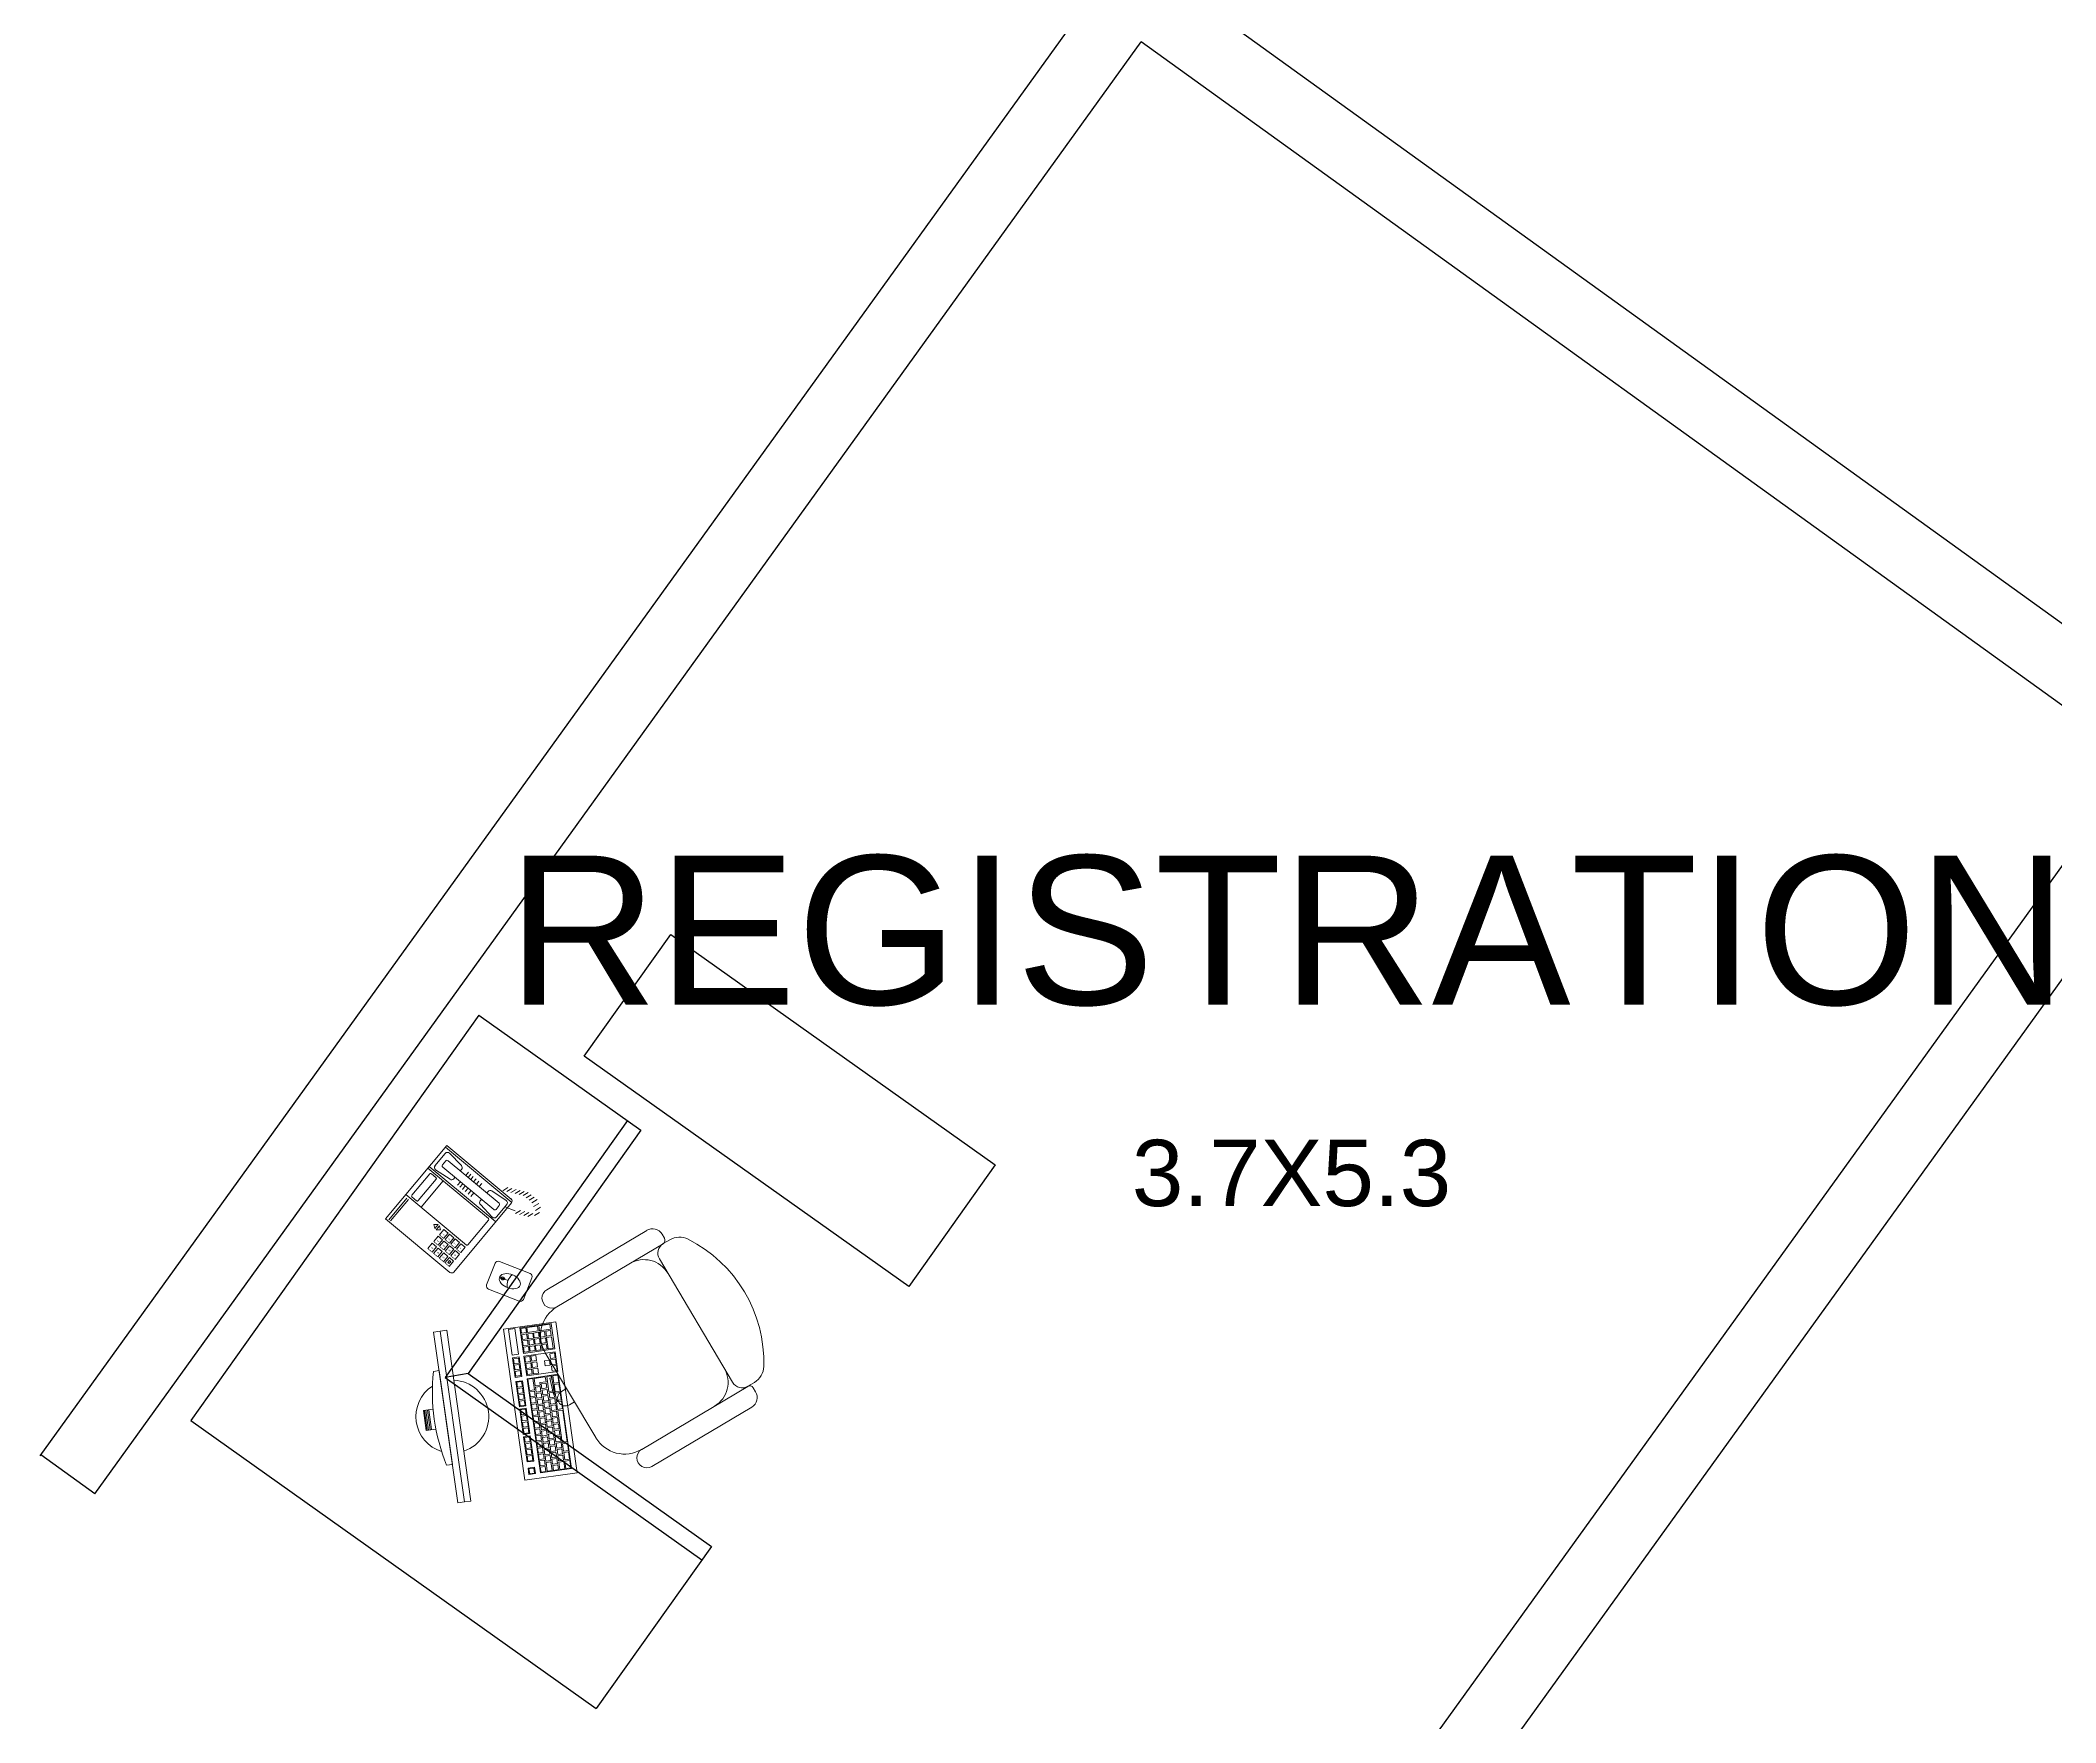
# Model space of a CAD drawing. Header units: metres. Extents: x 141303 to 146299, y 125960 to 127091.
# Drawn here: x 146006.58 to 146012.66, y 126170.98 to 126176.05 of the extents above; entities that cross this region are included whole.
import ezdxf

# ---------------------------------------------------------------- set-up
doc = ezdxf.new("R2010")
doc.units = ezdxf.units.M
doc.header["$MEASUREMENT"] = 0
for name, color, linetype, lineweight in [('C07_MOB-C.EXT Y FARMACIA$0$007_ADMISIÓN_HOSPITALARIA$0$SANCTORUM_ADMISION HOSPITALARIA_V5$0$007_ADMISIÓN_HOSPITALARIA$0$02.-PLANTA BAJA GENERAL$0$MOB', 7, 'Continuous', 0), ('LETTERING', 50, 'Continuous', 30), ('NVMI_WALL', 7, 'Continuous', 30)]:
    doc.layers.add(name, color=color, linetype=linetype, lineweight=lineweight)
doc.layers.add('FURNITURE', color=6, linetype='Continuous')
doc.layers.get('0').off()
doc.styles.add('C07_MOB-C.EXT Y FARMACIA$0$007_ADMISIÓN_HOSPITALARIA$0$SANCTORUM_ADMISION HOSPITALARIA_V5$0$007_ADMISIÓN_HOSPITALARIA$0$02.-PLANTA BAJA GENERAL$0$LEROY', font='LEROY.SHX', dxfattribs={"width": 1.25, "height": 1})
doc.styles.get("Standard").update_dxf_attribs({"font": 'arial.ttf'})

# ---------------------------------------------------------------- blocks, each defined once
blk = doc.blocks.new('C02_MOB-EQUIP GINE-PEDIATRÍA$0$SILLA ADM')
at = {"lineweight": 0}
for p, q in [((20.5249, 67.9453, -0.0001), (20.2046, 68.0873, -0.0001)), ((20.5202, 67.8817, -0.0001), (20.1803, 68.0324, -0.0001)), ((20.047, 67.981, -0.0001), (19.9263, 67.7086, -0.0001)), ((20.521, 67.8814, -0.0001), (20.5418, 67.8722, -0.0001)), ((20.5364, 67.888, -0.0001), (20.5421, 67.9009, -0.0001)), ((20.3013, 67.4687, -0.0001), (20.4766, 67.8643, -0.0001)), ((19.9534, 67.5204, -0.0001), (20.2737, 67.3785, -0.0001)), ((19.9777, 67.5753, -0.0001), (20.3177, 67.4246, -0.0001)), ((20.3239, 67.4085, -0.0001), (20.3182, 67.3956, -0.0001)), ((20.3184, 67.4243, -0.0001), (20.3392, 67.4151, -0.0001))]:
    blk.add_line(p, q, dxfattribs=at)
at = {"lineweight": 0, "ltscale": 15}
for p, q in [((19.9992, 67.9254, -0.0001), (19.9479, 67.8682, -0.0001)), ((19.9925, 67.9255, -0.0001), (19.9591, 67.8883, -0.0001)), ((19.9591, 67.8883, -0.0001), (19.9629, 67.8849, -0.0001)), ((19.9925, 67.9255, -0.0001), (19.9963, 67.9221, -0.0001)), ((20.0158, 67.9105, -0.0001), (19.9992, 67.9254, -0.0001)), ((19.9479, 67.8682, -0.0001), (19.9511, 67.8657, -0.0001)), ((19.9771, 67.8233, -0.0001), (19.9607, 67.8306, -0.0001)), ((19.9962, 67.8663, -0.0001), (19.9798, 67.8735, -0.0001))]:
    blk.add_line(p, q, dxfattribs=at)
at = {"lineweight": 0}
for centre, radius, start, end in [((20.1925, 68.0598, -0.0001), 0.03, 66.09692, 246.09692), ((20.1394, 67.9401, -0.0001), 0.101, 66.09692, 156.09692), ((20.5113, 67.9145, -0.0001), 0.0337, 336.09692, 66.09692), ((20.38, 67.8525, -0.0001), 0.0835, 336.09692, 66.09692), ((20.5074, 67.8506, -0.0001), 0.0337, 66.09692, 156.09692), ((20.5252, 67.8929, -0.0001), 0.0122, 246.09692, 336.09692), ((20.1641, 67.7661, -0.0001), 0.4159, 303.60768, 8.58616), ((20.5185, 67.8196, -0.0001), 0.0575, 8.58616, 66.09692), ((20.0186, 67.6676, -0.0001), 0.101, 156.09692, 246.09692), ((19.9656, 67.5479, -0.0001), 0.03, 66.09692, 246.09692), ((20.2451, 67.5481, -0.0001), 0.0835, 246.09692, 336.09692), ((20.3321, 67.4551, -0.0001), 0.0337, 156.09692, 246.09692), ((20.2874, 67.4093, -0.0001), 0.0337, 246.09692, 336.09692), ((20.3127, 67.4135, -0.0001), 0.0122, 336.09692, 66.09692), ((20.3625, 67.4676, -0.0001), 0.0575, 246.09692, 303.60768)]:
    blk.add_arc(centre, radius, start, end, dxfattribs=at)
at = {"lineweight": 0, "ltscale": 15}
blk.add_arc((19.9703, 67.8521, -0.0001), 0.0235, 66.06967, 246.06967, dxfattribs=at)
blk = doc.blocks.new('C02_MOB-EQUIP GINE-PEDIATRÍA$0$DESK 1.50 X 1.50')
for points in [[(252.4956, -575.3548), (253.9956, -575.3548)], [(252.4956, -575.3548), (252.4956, -575.9548)], [(253.9956, -575.3548), (253.9956, -576.8548)], [(252.4956, -575.9048), (253.4456, -575.9048)], [(253.3956, -575.9548), (253.4456, -575.9048)], [(253.4456, -575.9048), (253.4456, -576.8548)], [(252.4956, -575.9548), (253.3956, -575.9548)], [(253.3956, -575.9548), (253.3956, -576.8548)], [(253.3956, -576.8548), (253.9956, -576.8548)]]:
    blk.add_lwpolyline(points)
blk = doc.blocks.new('C07_MOB-C.EXT Y FARMACIA$0$007_ADMISIÓN_HOSPITALARIA$0$SANCTORUM_ADMISION HOSPITALARIA_V5$0$007_ADMISIÓN_HOSPITALARIA$0$02.-PLANTA BAJA GENERAL$0$tel-ip-flat-10')
at = {"layer": 'C07_MOB-C.EXT Y FARMACIA$0$007_ADMISIÓN_HOSPITALARIA$0$SANCTORUM_ADMISION HOSPITALARIA_V5$0$007_ADMISIÓN_HOSPITALARIA$0$02.-PLANTA BAJA GENERAL$0$MOB'}
h = blk.add_hatch(dxfattribs=at)
h.set_pattern_fill('ACET-2D-ANSI31', color=256, scale=0.017696, angle=221.12086, style=0)
h.set_pattern_definition([(176.1209, (5.901504, -4.01507), (-0.00380107, -0.05605687), [])])
h.paths.add_polyline_path([(0.0428, -0.1461), (0.0419, -0.1332), (0.0302, -0.1434)])
h.paths.add_polyline_path([(0.0255, -0.1263), (0.0382, -0.129), (0.0265, -0.1392)])
at = {"lineweight": 0, "ltscale": 2}
for p, q in [((0.0601, 0.1378), (0.0692, 0.1533)), ((0.0624, 0.1581), (0.0715, 0.1736)), ((0.0633, 0.1255), (0.0724, 0.141)), ((0.0665, 0.1132), (0.0756, 0.1287)), ((0.0778, 0.1608), (0.0869, 0.1763)), ((0.0895, 0.156), (0.0986, 0.1715)), ((0.1013, 0.1511), (0.1104, 0.1666)), ((0.1088, 0.1426), (0.1179, 0.1581)), ((0.1162, 0.134), (0.1253, 0.1495)), ((0.1237, 0.1254), (0.1328, 0.1409)), ((0.1269, 0.1131), (0.136, 0.1286)), ((0.1022, 0.0892), (-0.1022, -0.0892)), ((0.0974, 0.0751), (0.0609, 0.0432)), ((0.0697, 0.1009), (0.0788, 0.1164)), ((0.0912, 0.0693), (0.0777, 0.1004)), ((0.1034, 0.0903), (0.2748, -0.106)), ((0.1099, 0.0736), (0.1396, 0.0308)), ((0.114, 0.0884), (0.2799, -0.1016)), ((0.1301, 0.1008), (0.1392, 0.1163)), ((0.1333, 0.0885), (0.1424, 0.104)), ((0.1365, 0.0762), (0.1456, 0.0917)), ((0.1397, 0.0639), (0.1488, 0.0794)), ((0.0516, 0.0193), (-0.0216, -0.0446)), ((0.0464, 0.0405), (0.2178, -0.1558)), ((0.0563, 0.019), (0.2127, -0.1602)), ((0.0991, -0.0045), (0.0608, 0.0307)), ((0.0832, 0.0353), (0.2148, -0.1154)), ((0.0951, 0.0524), (0.0837, 0.0424)), ((0.0951, 0.0524), (0.0837, 0.0424)), ((0.1022, 0.0519), (0.2338, -0.0988)), ((0.1382, 0.0197), (0.1338, 0.0158)), ((0.163, 0.0011), (0.1537, -0.007)), ((-0.0285, -0.0533), (-0.0442, -0.0671)), ((-0.0285, -0.0533), (-0.0174, -0.066)), ((-0.0219, -0.0493), (0.1346, -0.2285)), ((0.1148, -0.0008), (0.1103, -0.0047)), ((0.1347, -0.0236), (0.1246, -0.0324)), ((0.1418, -0.0318), (0.1317, -0.0405)), ((0.1494, -0.0405), (0.1393, -0.0493)), ((0.1565, -0.0486), (0.1464, -0.0574)), ((0.1631, -0.0562), (0.153, -0.065)), ((0.1701, -0.0071), (0.1608, -0.0152)), ((0.1777, -0.0158), (0.1684, -0.0239)), ((0.1848, -0.0239), (0.1755, -0.032)), ((0.1914, -0.0315), (0.1821, -0.0396)), ((0.1975, -0.0384), (0.1882, -0.0465)), ((0.2067, -0.0588), (0.2023, -0.0627)), ((0.2563, -0.0942), (0.218, -0.0589)), ((-0.103, -0.101), (0.0629, -0.291)), ((-0.0692, -0.0889), (-0.085, -0.1026)), ((-0.0709, -0.0974), (-0.0764, -0.1022)), ((-0.0764, -0.1022), (-0.0728, -0.1063)), ((-0.0581, -0.1015), (-0.0739, -0.1153)), ((-0.0728, -0.1063), (-0.0673, -0.1015)), ((-0.0673, -0.1015), (-0.0709, -0.0974)), ((-0.0545, -0.1057), (-0.0703, -0.1194)), ((-0.0692, -0.0889), (-0.0581, -0.1015)), ((-0.0484, -0.0707), (-0.0642, -0.0845)), ((-0.0435, -0.1183), (-0.0592, -0.1321)), ((-0.0545, -0.1057), (-0.0435, -0.1183)), ((-0.0373, -0.0834), (-0.0531, -0.0971)), ((-0.0337, -0.0875), (-0.0495, -0.1013)), ((-0.0484, -0.0707), (-0.0373, -0.0834)), ((-0.0227, -0.1002), (-0.0384, -0.1139)), ((-0.019, -0.1043), (-0.0348, -0.1181)), ((-0.0337, -0.0875), (-0.0227, -0.1002)), ((-0.0174, -0.066), (-0.0332, -0.0797)), ((-0.0138, -0.0701), (-0.0296, -0.0839)), ((-0.008, -0.117), (-0.0237, -0.1308)), ((-0.0044, -0.1211), (-0.0201, -0.1349)), ((-0.019, -0.1043), (-0.008, -0.117)), ((-0.0027, -0.0828), (-0.0185, -0.0965)), ((0.0009, -0.0869), (-0.0149, -0.1007)), ((-0.0138, -0.0701), (-0.0027, -0.0828)), ((-0.0044, -0.1211), (0.0067, -0.1338)), ((0.012, -0.0996), (-0.0038, -0.1134)), ((0.0156, -0.1037), (-0.0002, -0.1175)), ((0.0009, -0.0869), (0.012, -0.0996)), ((0.0266, -0.1164), (0.0109, -0.1302)), ((0.0156, -0.1037), (0.0266, -0.1164)), ((0.2799, -0.1016), (0.0629, -0.291)), ((0.1735, -0.1153), (0.0953, -0.1835)), ((0.1692, -0.0631), (0.1591, -0.0719)), ((0.1775, -0.0943), (0.2072, -0.137)), ((0.1833, -0.0793), (0.1788, -0.0832)), ((0.2561, -0.1067), (0.2196, -0.1386)), ((0.2333, -0.1059), (0.2219, -0.1159)), ((-0.0398, -0.1225), (-0.0556, -0.1363)), ((-0.0288, -0.1352), (-0.0446, -0.1489)), ((-0.0252, -0.1393), (-0.0409, -0.1531)), ((-0.0398, -0.1225), (-0.0288, -0.1352)), ((-0.0141, -0.152), (-0.0299, -0.1657)), ((-0.0252, -0.1393), (-0.0141, -0.152)), ((0.0067, -0.1338), (-0.0091, -0.1476)), ((0.0255, -0.1263), (0.0265, -0.1392)), ((0.0255, -0.1263), (0.0382, -0.129)), ((0.0382, -0.129), (0.0265, -0.1392)), ((0.0419, -0.1332), (0.0302, -0.1434)), ((0.0428, -0.1461), (0.0302, -0.1434)), ((0.0428, -0.1461), (0.0419, -0.1332)), ((0.179, -0.1361), (0.1154, -0.1916)), ((0.1954, -0.155), (0.1319, -0.2105)), ((0.1837, -0.1365), (0.1957, -0.1502)), ((0.1196, -0.2212), (0.056, -0.2767)), ((0.1234, -0.2256), (0.0598, -0.281)), ((0.1151, -0.1964), (0.1271, -0.2101))]:
    blk.add_line(p, q, dxfattribs=at)
at = {"lineweight": 0, "const_width": 0.00178}
for points in [[(-0.085, -0.1026), (-0.0739, -0.1153)], [(-0.0703, -0.1194), (-0.0592, -0.1321)], [(-0.0642, -0.0845), (-0.0531, -0.0971)], [(-0.0495, -0.1013), (-0.0384, -0.1139)], [(-0.0442, -0.0671), (-0.0332, -0.0797)], [(-0.0348, -0.1181), (-0.0237, -0.1308)], [(-0.0296, -0.0839), (-0.0185, -0.0965)], [(-0.0149, -0.1007), (-0.0038, -0.1134)], [(-0.0002, -0.1175), (0.0109, -0.1302)], [(-0.0556, -0.1363), (-0.0446, -0.1489)], [(-0.0409, -0.1531), (-0.0299, -0.1657)], [(-0.0201, -0.1349), (-0.0091, -0.1476)]]:
    blk.add_lwpolyline(points, dxfattribs=at)
at = {"lineweight": 0, "ltscale": 2}
for centre, radius, start, end in [((0.103, 0.0688), 0.00841, 34.82303, 131.12086), ((0.1077, 0.0828), 0.00841, 41.12086, 131.12086), ((0.0538, 0.0168), 0.00336, 41.12086, 131.12086), ((0.0664, 0.0369), 0.00841, 131.12086, 227.41869), ((0.087, 0.0386), 0.00504, 131.12086, 221.12086), ((0.087, 0.0386), 0.00504, 131.12086, 221.12086), ((0.0984, 0.0486), 0.00504, 41.12086, 131.12086), ((0.0984, 0.0486), 0.00504, 41.12086, 131.12086), ((0.1327, 0.026), 0.00841, 311.12086, 34.82303), ((-0.0193, -0.0471), 0.00336, 131.12086, 221.12086), ((0.1048, 0.0016), 0.00841, 227.41869, 311.12086), ((0.2123, -0.0651), 0.00841, 47.41869, 131.12086), ((-0.0966, -0.0955), 0.00841, 131.12086, 221.12086), ((0.1844, -0.0895), 0.00841, 131.12086, 214.82303), ((0.2186, -0.1121), 0.00504, 221.12086, 311.12086), ((0.23, -0.1021), 0.00504, 311.12086, 41.12086), ((0.2506, -0.1004), 0.00841, 311.12086, 47.41869), ((0.1812, -0.1387), 0.00336, 41.12086, 131.12086), ((0.1932, -0.1524), 0.00336, 311.12086, 41.12086), ((0.2141, -0.1322), 0.00841, 214.82303, 311.12086), ((0.1176, -0.1942), 0.00336, 131.12086, 221.12086), ((0.1296, -0.2079), 0.00336, 221.12086, 311.12086)]:
    blk.add_arc(centre, radius, start, end, dxfattribs=at)
at = {"lineweight": 0, "ltscale": 2, "style": 'C07_MOB-C.EXT Y FARMACIA$0$007_ADMISIÓN_HOSPITALARIA$0$SANCTORUM_ADMISION HOSPITALARIA_V5$0$007_ADMISIÓN_HOSPITALARIA$0$02.-PLANTA BAJA GENERAL$0$LEROY'}
for s, p in [('9', (-0.0578, -0.1149)), ('0', (-0.0516, -0.0802)), ('8', (-0.0371, -0.0968)), ('*', (-0.0323, -0.0633)), ('5', (-0.0226, -0.1134)), ('7', (-0.0178, -0.0799)), ('4', (-0.0033, -0.0966)), ('1', (0.0116, -0.1136)), ('6', (-0.0433, -0.1315)), ('3', (-0.0284, -0.1486)), ('2', (-0.0077, -0.1305))]:
    blk.add_text(s, height=0.00633, rotation=221.12086, dxfattribs=at).set_placement(p)
blk = doc.blocks.new('C07_MOB-C.EXT Y FARMACIA$0$01.TLAT_TRIAGE - 06$0$02.COV_LNDV_MONTAJE - 00$0$Mob  -  PC 02')
at = {"lineweight": 0}
for p, q in [((0.2203, 0.4592), (-0.2397, 0.4592)), ((-0.2397, 0.4592), (-0.2397, 0.2992)), ((-0.1587, 0.4442), (-0.2366, 0.4442)), ((-0.2366, 0.4442), (-0.2366, 0.3492)), ((-0.2195, 0.4397), (-0.2345, 0.4397)), ((-0.2345, 0.4397), (-0.2345, 0.4062)), ((-0.2345, 0.4062), (-0.2345, 0.4397)), ((-0.2195, 0.4062), (-0.2195, 0.4397)), ((-0.2003, 0.4397), (-0.2153, 0.4397)), ((-0.2153, 0.4397), (-0.2153, 0.4247)), ((-0.2153, 0.4247), (-0.2153, 0.4397)), ((-0.2003, 0.4247), (-0.2003, 0.4397)), ((-0.1621, 0.4397), (-0.1962, 0.4397)), ((-0.1962, 0.4397), (-0.1962, 0.4247)), ((-0.1962, 0.4247), (-0.1962, 0.4397)), ((-0.1621, 0.4247), (-0.1621, 0.4397)), ((-0.1587, 0.3492), (-0.1587, 0.4442)), ((-0.1502, 0.3492), (-0.1502, 0.4442)), ((-0.1502, 0.4442), (-0.0902, 0.4442)), ((-0.1318, 0.4422), (-0.1468, 0.4422)), ((-0.1468, 0.4422), (-0.1468, 0.4272)), ((-0.1468, 0.4272), (-0.1468, 0.4422)), ((-0.1468, 0.4272), (-0.1318, 0.4272)), ((-0.1318, 0.4272), (-0.1318, 0.4422)), ((-0.1127, 0.4422), (-0.1277, 0.4422)), ((-0.1277, 0.4422), (-0.1277, 0.4272)), ((-0.1277, 0.4272), (-0.1277, 0.4422)), ((-0.1277, 0.4272), (-0.1127, 0.4272)), ((-0.1127, 0.4272), (-0.1127, 0.4422)), ((-0.0936, 0.4422), (-0.1086, 0.4422)), ((-0.1086, 0.4422), (-0.1086, 0.4272)), ((-0.1086, 0.4272), (-0.1086, 0.4422)), ((-0.1086, 0.4272), (-0.0936, 0.4272)), ((-0.0936, 0.4272), (-0.0936, 0.4422)), ((-0.0902, 0.4442), (-0.0902, 0.3492)), ((-0.0817, 0.3492), (-0.0817, 0.4442)), ((0.2053, 0.4442), (-0.0817, 0.4442)), ((-0.0571, 0.4422), (-0.0796, 0.4422)), ((-0.0796, 0.4422), (-0.0796, 0.4272)), ((-0.0796, 0.4272), (-0.0796, 0.4422)), ((-0.0796, 0.4272), (-0.0571, 0.4272)), ((-0.0571, 0.4272), (-0.0571, 0.4422)), ((-0.0305, 0.4422), (-0.053, 0.4422)), ((-0.053, 0.4422), (-0.053, 0.4272)), ((-0.053, 0.4272), (-0.053, 0.4422)), ((-0.053, 0.4272), (-0.0305, 0.4272)), ((-0.0305, 0.4272), (-0.0305, 0.4422)), ((-0.0039, 0.4422), (-0.0264, 0.4422)), ((-0.0264, 0.4422), (-0.0264, 0.4272)), ((-0.0264, 0.4272), (-0.0264, 0.4422)), ((-0.0264, 0.4272), (-0.0039, 0.4272)), ((-0.0039, 0.4272), (-0.0039, 0.4422)), ((0.0228, 0.4422), (0.0003, 0.4422)), ((0.0003, 0.4422), (0.0003, 0.4272)), ((0.0003, 0.4272), (0.0003, 0.4422)), ((0.0003, 0.4272), (0.0228, 0.4272)), ((0.0228, 0.4272), (0.0228, 0.4422)), ((0.1233, 0.4422), (0.0269, 0.4422)), ((0.0269, 0.4422), (0.0269, 0.4272)), ((0.0269, 0.4272), (0.0269, 0.4422)), ((0.0269, 0.4272), (0.1233, 0.4272)), ((0.1233, 0.4272), (0.1233, 0.4422)), ((0.15, 0.4422), (0.1275, 0.4422)), ((0.1275, 0.4422), (0.1275, 0.4272)), ((0.1275, 0.4272), (0.1275, 0.4422)), ((0.1275, 0.4272), (0.15, 0.4272)), ((0.15, 0.4272), (0.15, 0.4422)), ((0.1766, 0.4422), (0.1541, 0.4422)), ((0.1541, 0.4422), (0.1541, 0.4272)), ((0.1541, 0.4272), (0.1541, 0.4422)), ((0.1541, 0.4272), (0.1766, 0.4272)), ((0.1766, 0.4272), (0.1766, 0.4422)), ((0.2032, 0.4422), (0.1807, 0.4422)), ((0.1807, 0.4422), (0.1807, 0.4272)), ((0.1807, 0.4272), (0.1807, 0.4422)), ((0.1807, 0.4272), (0.2032, 0.4272)), ((0.2032, 0.4272), (0.2032, 0.4422)), ((0.2053, 0.3492), (0.2053, 0.4442)), ((0.2203, 0.2992), (0.2203, 0.4592)), ((-0.3944, 0.4024), (-0.4434, 0.3162)), ((-0.3852, 0.3639), (-0.3806, 0.3667)), ((-0.3198, 0.3715), (-0.3808, 0.4062)), ((-0.3806, 0.3667), (-0.3759, 0.3686)), ((-0.3759, 0.3686), (-0.3714, 0.3694)), ((-0.3714, 0.3694), (-0.3673, 0.3691)), ((-0.3673, 0.3691), (-0.3635, 0.3676)), ((-0.3635, 0.3676), (-0.3604, 0.3652)), ((-0.3604, 0.3652), (-0.358, 0.3617)), ((-0.2345, 0.4062), (-0.2195, 0.4062)), ((-0.2195, 0.4027), (-0.2345, 0.4027)), ((-0.2345, 0.4027), (-0.2345, 0.3702)), ((-0.2345, 0.3702), (-0.2345, 0.4027)), ((-0.2345, 0.3702), (-0.2195, 0.3702)), ((-0.2195, 0.3667), (-0.2345, 0.3667)), ((-0.2345, 0.3667), (-0.2345, 0.3517)), ((-0.2345, 0.3517), (-0.2345, 0.3667)), ((-0.2195, 0.3702), (-0.2195, 0.4027)), ((-0.2195, 0.3517), (-0.2195, 0.3667)), ((-0.2153, 0.4247), (-0.2003, 0.4247)), ((-0.2003, 0.4212), (-0.2153, 0.4212)), ((-0.2153, 0.4212), (-0.2153, 0.4062)), ((-0.2153, 0.4062), (-0.2153, 0.4212)), ((-0.2153, 0.4062), (-0.2003, 0.4062)), ((-0.2003, 0.4027), (-0.2153, 0.4027)), ((-0.2153, 0.4027), (-0.2153, 0.3877)), ((-0.2153, 0.3877), (-0.2153, 0.4027)), ((-0.2153, 0.3877), (-0.2003, 0.3877)), ((-0.2003, 0.3852), (-0.2153, 0.3852)), ((-0.2153, 0.3852), (-0.2153, 0.3702)), ((-0.2153, 0.3702), (-0.2153, 0.3852)), ((-0.2153, 0.3702), (-0.2003, 0.3702)), ((-0.2003, 0.3667), (-0.2153, 0.3667)), ((-0.2153, 0.3667), (-0.2153, 0.3517)), ((-0.2153, 0.3517), (-0.2153, 0.3667)), ((-0.2003, 0.4062), (-0.2003, 0.4212)), ((-0.2003, 0.3877), (-0.2003, 0.4027)), ((-0.2003, 0.3702), (-0.2003, 0.3852)), ((-0.2003, 0.3517), (-0.2003, 0.3667)), ((-0.1962, 0.4247), (-0.1621, 0.4247)), ((-0.1812, 0.4212), (-0.1962, 0.4212)), ((-0.1962, 0.4212), (-0.1962, 0.4062)), ((-0.1962, 0.4062), (-0.1962, 0.4212)), ((-0.1962, 0.4062), (-0.1812, 0.4062)), ((-0.1812, 0.4027), (-0.1962, 0.4027)), ((-0.1962, 0.4027), (-0.1962, 0.3877)), ((-0.1962, 0.3877), (-0.1962, 0.4027)), ((-0.1962, 0.3877), (-0.1812, 0.3877)), ((-0.1812, 0.3852), (-0.1962, 0.3852)), ((-0.1962, 0.3852), (-0.1962, 0.3702)), ((-0.1962, 0.3702), (-0.1962, 0.3852)), ((-0.1962, 0.3702), (-0.1812, 0.3702)), ((-0.1812, 0.3667), (-0.1962, 0.3667)), ((-0.1962, 0.3667), (-0.1962, 0.3517)), ((-0.1962, 0.3517), (-0.1962, 0.3667)), ((-0.1812, 0.4062), (-0.1812, 0.4212)), ((-0.1812, 0.3877), (-0.1812, 0.4027)), ((-0.1812, 0.3702), (-0.1812, 0.3852)), ((-0.1812, 0.3517), (-0.1812, 0.3667)), ((-0.1621, 0.4212), (-0.1771, 0.4212)), ((-0.1771, 0.4212), (-0.1771, 0.4062)), ((-0.1771, 0.4062), (-0.1771, 0.4212)), ((-0.1771, 0.4062), (-0.1621, 0.4062)), ((-0.1621, 0.4027), (-0.1771, 0.4027)), ((-0.1771, 0.4027), (-0.1771, 0.3877)), ((-0.1771, 0.3877), (-0.1771, 0.4027)), ((-0.1771, 0.3877), (-0.1621, 0.3877)), ((-0.1621, 0.3852), (-0.1771, 0.3852)), ((-0.1771, 0.3852), (-0.1771, 0.3702)), ((-0.1771, 0.3702), (-0.1771, 0.3852)), ((-0.1771, 0.3702), (-0.1621, 0.3702)), ((-0.1621, 0.3667), (-0.1771, 0.3667)), ((-0.1771, 0.3667), (-0.1771, 0.3517)), ((-0.1771, 0.3517), (-0.1771, 0.3667)), ((-0.1621, 0.4062), (-0.1621, 0.4212)), ((-0.1621, 0.3877), (-0.1621, 0.4027)), ((-0.1621, 0.3702), (-0.1621, 0.3852)), ((-0.1621, 0.3517), (-0.1621, 0.3667)), ((-0.1318, 0.3852), (-0.1468, 0.3852)), ((-0.1468, 0.3852), (-0.1468, 0.3702)), ((-0.1468, 0.3702), (-0.1468, 0.3852)), ((-0.1468, 0.3702), (-0.1318, 0.3702)), ((-0.1318, 0.3667), (-0.1468, 0.3667)), ((-0.1468, 0.3667), (-0.1468, 0.3517)), ((-0.1468, 0.3517), (-0.1468, 0.3667)), ((-0.1318, 0.3702), (-0.1318, 0.3852)), ((-0.1318, 0.3517), (-0.1318, 0.3667)), ((-0.1127, 0.4237), (-0.1277, 0.4237)), ((-0.1277, 0.4237), (-0.1277, 0.4087)), ((-0.1277, 0.4087), (-0.1277, 0.4237)), ((-0.1277, 0.4087), (-0.1127, 0.4087)), ((-0.1127, 0.3852), (-0.1277, 0.3852)), ((-0.1277, 0.3852), (-0.1277, 0.3702)), ((-0.1277, 0.3702), (-0.1277, 0.3852)), ((-0.1277, 0.3702), (-0.1127, 0.3702)), ((-0.1127, 0.3667), (-0.1277, 0.3667)), ((-0.1277, 0.3667), (-0.1277, 0.3517)), ((-0.1277, 0.3517), (-0.1277, 0.3667)), ((-0.1127, 0.4087), (-0.1127, 0.4237)), ((-0.1127, 0.3702), (-0.1127, 0.3852)), ((-0.1127, 0.3517), (-0.1127, 0.3667)), ((-0.0936, 0.3852), (-0.1086, 0.3852)), ((-0.1086, 0.3852), (-0.1086, 0.3702)), ((-0.1086, 0.3702), (-0.1086, 0.3852)), ((-0.1086, 0.3702), (-0.0936, 0.3702)), ((-0.0936, 0.3667), (-0.1086, 0.3667)), ((-0.1086, 0.3667), (-0.1086, 0.3517)), ((-0.1086, 0.3517), (-0.1086, 0.3667)), ((-0.0936, 0.3702), (-0.0936, 0.3852)), ((-0.0936, 0.3517), (-0.0936, 0.3667)), ((-0.0647, 0.4043), (-0.0797, 0.4043)), ((-0.0797, 0.4043), (-0.0796, 0.3702)), ((-0.0796, 0.3702), (-0.0797, 0.4043)), ((-0.0339, 0.4235), (-0.0796, 0.4235)), ((-0.0796, 0.4235), (-0.0796, 0.4085)), ((-0.0796, 0.4085), (-0.0796, 0.4235)), ((-0.0796, 0.4085), (-0.0339, 0.4085)), ((-0.0796, 0.3702), (-0.0571, 0.3702)), ((-0.0455, 0.3662), (-0.0796, 0.3662)), ((-0.0796, 0.3662), (-0.0796, 0.3512)), ((-0.0796, 0.3512), (-0.0796, 0.3662)), ((-0.0647, 0.3852), (-0.0647, 0.4043)), ((-0.0571, 0.3852), (-0.0647, 0.3852)), ((-0.0455, 0.4043), (-0.0605, 0.4043)), ((-0.0605, 0.4043), (-0.0605, 0.3893)), ((-0.0605, 0.3893), (-0.0605, 0.4043)), ((-0.0605, 0.3893), (-0.0455, 0.3893)), ((-0.0571, 0.3702), (-0.0571, 0.3852)), ((-0.038, 0.3852), (-0.053, 0.3852)), ((-0.053, 0.3852), (-0.053, 0.3702)), ((-0.053, 0.3702), (-0.053, 0.3852)), ((-0.053, 0.3702), (-0.038, 0.3702)), ((-0.0455, 0.3893), (-0.0455, 0.4043)), ((-0.0455, 0.3512), (-0.0455, 0.3662)), ((-0.0264, 0.4043), (-0.0414, 0.4043)), ((-0.0414, 0.4043), (-0.0414, 0.3893)), ((-0.0414, 0.3893), (-0.0414, 0.4043)), ((-0.0414, 0.3893), (-0.0264, 0.3893)), ((-0.0264, 0.3662), (-0.0414, 0.3662)), ((-0.0414, 0.3662), (-0.0414, 0.3512)), ((-0.0414, 0.3512), (-0.0414, 0.3662)), ((-0.038, 0.3702), (-0.038, 0.3852)), ((-0.0339, 0.4085), (-0.0339, 0.4235)), ((-0.0189, 0.3852), (-0.0339, 0.3852)), ((-0.0339, 0.3852), (-0.0339, 0.3702)), ((-0.0339, 0.3702), (-0.0339, 0.3852)), ((-0.0339, 0.3702), (-0.0189, 0.3702)), ((-0.0147, 0.4235), (-0.0297, 0.4235)), ((-0.0297, 0.4235), (-0.0297, 0.4085)), ((-0.0297, 0.4085), (-0.0297, 0.4235)), ((-0.0297, 0.4085), (-0.0147, 0.4085)), ((-0.0264, 0.3893), (-0.0264, 0.4043)), ((-0.0264, 0.3512), (-0.0264, 0.3662)), ((-0.0073, 0.4043), (-0.0223, 0.4043)), ((-0.0223, 0.4043), (-0.0223, 0.3893)), ((-0.0223, 0.3893), (-0.0223, 0.4043)), ((-0.0223, 0.3893), (-0.0073, 0.3893)), ((-0.0072, 0.3662), (-0.0222, 0.3662)), ((-0.0222, 0.3662), (-0.0222, 0.3512)), ((-0.0222, 0.3512), (-0.0222, 0.3662)), ((-0.0189, 0.3702), (-0.0189, 0.3852)), ((-0.0147, 0.4085), (-0.0147, 0.4235)), ((0.0003, 0.3852), (-0.0147, 0.3852)), ((-0.0147, 0.3852), (-0.0147, 0.3702)), ((-0.0147, 0.3702), (-0.0147, 0.3852)), ((-0.0147, 0.3702), (0.0003, 0.3702)), ((0.0044, 0.4235), (-0.0106, 0.4235)), ((-0.0106, 0.4235), (-0.0106, 0.4085)), ((-0.0106, 0.4085), (-0.0106, 0.4235)), ((-0.0106, 0.4085), (0.0044, 0.4085)), ((-0.0073, 0.3893), (-0.0073, 0.4043)), ((-0.0072, 0.3512), (-0.0072, 0.3662)), ((0.0119, 0.4043), (-0.0031, 0.4043)), ((-0.0031, 0.4043), (-0.0031, 0.3893)), ((-0.0031, 0.3893), (-0.0031, 0.4043)), ((-0.0031, 0.3893), (0.0119, 0.3893)), ((0.0119, 0.3662), (-0.0031, 0.3662)), ((-0.0031, 0.3662), (-0.0031, 0.3512)), ((-0.0031, 0.3512), (-0.0031, 0.3662)), ((0.0003, 0.3702), (0.0003, 0.3852)), ((0.0044, 0.4085), (0.0044, 0.4235)), ((0.0194, 0.3852), (0.0044, 0.3852)), ((0.0044, 0.3852), (0.0044, 0.3702)), ((0.0044, 0.3702), (0.0044, 0.3852)), ((0.0044, 0.3702), (0.0194, 0.3702)), ((0.0235, 0.4235), (0.0085, 0.4235)), ((0.0085, 0.4235), (0.0085, 0.4085)), ((0.0085, 0.4085), (0.0085, 0.4235)), ((0.0085, 0.4085), (0.0235, 0.4085)), ((0.0119, 0.3893), (0.0119, 0.4043)), ((0.0119, 0.3512), (0.0119, 0.3662)), ((0.031, 0.4043), (0.016, 0.4043)), ((0.016, 0.4043), (0.016, 0.3893)), ((0.016, 0.3893), (0.016, 0.4043)), ((0.016, 0.3893), (0.031, 0.3893)), ((0.031, 0.3662), (0.016, 0.3662)), ((0.016, 0.3662), (0.016, 0.3512)), ((0.016, 0.3512), (0.016, 0.3662)), ((0.0194, 0.3702), (0.0194, 0.3852)), ((0.0235, 0.4085), (0.0235, 0.4235)), ((0.0385, 0.3852), (0.0235, 0.3852)), ((0.0235, 0.3852), (0.0235, 0.3702)), ((0.0235, 0.3702), (0.0235, 0.3852)), ((0.0235, 0.3702), (0.0385, 0.3702)), ((0.0427, 0.4235), (0.0277, 0.4235)), ((0.0277, 0.4235), (0.0277, 0.4085)), ((0.0277, 0.4085), (0.0277, 0.4235)), ((0.0277, 0.4085), (0.0427, 0.4085)), ((0.031, 0.3893), (0.031, 0.4043)), ((0.031, 0.3512), (0.031, 0.3662)), ((0.0501, 0.4043), (0.0351, 0.4043)), ((0.0351, 0.4043), (0.0351, 0.3893)), ((0.0351, 0.3893), (0.0351, 0.4043)), ((0.0351, 0.3893), (0.0501, 0.3893)), ((0.0502, 0.3662), (0.0352, 0.3662)), ((0.0352, 0.3662), (0.0352, 0.3512)), ((0.0352, 0.3512), (0.0352, 0.3662)), ((0.0385, 0.3702), (0.0385, 0.3852)), ((0.0427, 0.4085), (0.0427, 0.4235)), ((0.0577, 0.3852), (0.0427, 0.3852)), ((0.0427, 0.3852), (0.0427, 0.3702)), ((0.0427, 0.3702), (0.0427, 0.3852)), ((0.0427, 0.3702), (0.0577, 0.3702)), ((0.0618, 0.4235), (0.0468, 0.4235)), ((0.0468, 0.4235), (0.0468, 0.4085)), ((0.0468, 0.4085), (0.0468, 0.4235)), ((0.0468, 0.4085), (0.0618, 0.4085)), ((0.0501, 0.3893), (0.0501, 0.4043)), ((0.0502, 0.3512), (0.0502, 0.3662)), ((0.0693, 0.4043), (0.0543, 0.4043)), ((0.0543, 0.4043), (0.0543, 0.3893)), ((0.0543, 0.3893), (0.0543, 0.4043)), ((0.0543, 0.3893), (0.0693, 0.3893)), ((0.0693, 0.3662), (0.0543, 0.3662)), ((0.0543, 0.3662), (0.0543, 0.3512)), ((0.0543, 0.3512), (0.0543, 0.3662)), ((0.0577, 0.3702), (0.0577, 0.3852)), ((0.0618, 0.4085), (0.0618, 0.4235)), ((0.0768, 0.3852), (0.0618, 0.3852)), ((0.0618, 0.3852), (0.0618, 0.3702)), ((0.0618, 0.3702), (0.0618, 0.3852)), ((0.0618, 0.3702), (0.0768, 0.3702)), ((0.0809, 0.4235), (0.0659, 0.4235)), ((0.0659, 0.4235), (0.0659, 0.4085)), ((0.0659, 0.4085), (0.0659, 0.4235)), ((0.0659, 0.4085), (0.0809, 0.4085)), ((0.0693, 0.3893), (0.0693, 0.4043)), ((0.0693, 0.3512), (0.0693, 0.3662)), ((0.0884, 0.4043), (0.0734, 0.4043)), ((0.0734, 0.4043), (0.0734, 0.3893)), ((0.0734, 0.3893), (0.0734, 0.4043)), ((0.0734, 0.3893), (0.0884, 0.3893)), ((0.0884, 0.3662), (0.0734, 0.3662)), ((0.0734, 0.3662), (0.0734, 0.3512)), ((0.0734, 0.3512), (0.0734, 0.3662)), ((0.0768, 0.3702), (0.0768, 0.3852)), ((0.0809, 0.4085), (0.0809, 0.4235)), ((0.0959, 0.3852), (0.0809, 0.3852)), ((0.0809, 0.3852), (0.0809, 0.3702)), ((0.0809, 0.3702), (0.0809, 0.3852)), ((0.0809, 0.3702), (0.0959, 0.3702)), ((0.1001, 0.4235), (0.0851, 0.4235)), ((0.0851, 0.4235), (0.0851, 0.4085)), ((0.0851, 0.4085), (0.0851, 0.4235)), ((0.0851, 0.4085), (0.1001, 0.4085)), ((0.0884, 0.3893), (0.0884, 0.4043)), ((0.0884, 0.3512), (0.0884, 0.3662)), ((0.1075, 0.4043), (0.0925, 0.4043)), ((0.0925, 0.4043), (0.0925, 0.3893)), ((0.0925, 0.3893), (0.0925, 0.4043)), ((0.0925, 0.3893), (0.1075, 0.3893)), ((0.1076, 0.3662), (0.0926, 0.3662)), ((0.0926, 0.3662), (0.0926, 0.3512)), ((0.0926, 0.3512), (0.0926, 0.3662)), ((0.0959, 0.3702), (0.0959, 0.3852)), ((0.1001, 0.4085), (0.1001, 0.4235)), ((0.1151, 0.3852), (0.1001, 0.3852)), ((0.1001, 0.3852), (0.1001, 0.3702)), ((0.1001, 0.3702), (0.1001, 0.3852)), ((0.1001, 0.3702), (0.1151, 0.3702)), ((0.1192, 0.4235), (0.1042, 0.4235)), ((0.1042, 0.4235), (0.1042, 0.4085)), ((0.1042, 0.4085), (0.1042, 0.4235)), ((0.1042, 0.4085), (0.1192, 0.4085)), ((0.1075, 0.3893), (0.1075, 0.4043)), ((0.1076, 0.3512), (0.1076, 0.3662)), ((0.1267, 0.4043), (0.1117, 0.4043)), ((0.1117, 0.4043), (0.1117, 0.3893)), ((0.1117, 0.3893), (0.1117, 0.4043)), ((0.1117, 0.3893), (0.1267, 0.3893)), ((0.1267, 0.3662), (0.1117, 0.3662)), ((0.1117, 0.3662), (0.1117, 0.3512)), ((0.1117, 0.3512), (0.1117, 0.3662)), ((0.1151, 0.3702), (0.1151, 0.3852)), ((0.1192, 0.4085), (0.1192, 0.4235)), ((0.1342, 0.3852), (0.1192, 0.3852)), ((0.1192, 0.3852), (0.1192, 0.3702)), ((0.1192, 0.3702), (0.1192, 0.3852)), ((0.1192, 0.3702), (0.1342, 0.3702)), ((0.1383, 0.4235), (0.1233, 0.4235)), ((0.1233, 0.4235), (0.1233, 0.4085)), ((0.1233, 0.4085), (0.1233, 0.4235)), ((0.1233, 0.4085), (0.1383, 0.4085)), ((0.1267, 0.3893), (0.1267, 0.4043)), ((0.1267, 0.3512), (0.1267, 0.3662)), ((0.1458, 0.4043), (0.1308, 0.4043)), ((0.1308, 0.4043), (0.1308, 0.3893)), ((0.1308, 0.3893), (0.1308, 0.4043)), ((0.1308, 0.3893), (0.1458, 0.3893)), ((0.1458, 0.3662), (0.1308, 0.3662)), ((0.1308, 0.3662), (0.1308, 0.3512)), ((0.1308, 0.3512), (0.1308, 0.3662)), ((0.1342, 0.3702), (0.1342, 0.3852)), ((0.1383, 0.4085), (0.1383, 0.4235)), ((0.1533, 0.3852), (0.1383, 0.3852)), ((0.1383, 0.3852), (0.1383, 0.3702)), ((0.1383, 0.3702), (0.1383, 0.3852)), ((0.1383, 0.3702), (0.1533, 0.3702)), ((0.1575, 0.4235), (0.1425, 0.4235)), ((0.1425, 0.4235), (0.1425, 0.4085)), ((0.1425, 0.4085), (0.1425, 0.4235)), ((0.1425, 0.4085), (0.1575, 0.4085)), ((0.1458, 0.3893), (0.1458, 0.4043)), ((0.1458, 0.3512), (0.1458, 0.3662)), ((0.1649, 0.4043), (0.1499, 0.4043)), ((0.1499, 0.4043), (0.1499, 0.3893)), ((0.1499, 0.3893), (0.1499, 0.4043)), ((0.1499, 0.3893), (0.1649, 0.3893)), ((0.165, 0.3662), (0.15, 0.3662)), ((0.15, 0.3662), (0.15, 0.3512)), ((0.15, 0.3512), (0.15, 0.3662)), ((0.1533, 0.3702), (0.1533, 0.3852)), ((0.1575, 0.4085), (0.1575, 0.4235)), ((0.1725, 0.3852), (0.1575, 0.3852)), ((0.1575, 0.3852), (0.1575, 0.3702)), ((0.1575, 0.3702), (0.1575, 0.3852)), ((0.1575, 0.3702), (0.1725, 0.3702)), ((0.1766, 0.4235), (0.1616, 0.4235)), ((0.1616, 0.4235), (0.1616, 0.4085)), ((0.1616, 0.4085), (0.1616, 0.4235)), ((0.1616, 0.4085), (0.1766, 0.4085)), ((0.1649, 0.3893), (0.1649, 0.4043)), ((0.165, 0.3512), (0.165, 0.3662)), ((0.1841, 0.4043), (0.1691, 0.4043)), ((0.1691, 0.4043), (0.1691, 0.3893)), ((0.1691, 0.3893), (0.1691, 0.4043)), ((0.1691, 0.3893), (0.1841, 0.3893)), ((0.1841, 0.3662), (0.1691, 0.3662)), ((0.1691, 0.3662), (0.1691, 0.3512)), ((0.1691, 0.3512), (0.1691, 0.3662)), ((0.1725, 0.3702), (0.1725, 0.3852)), ((0.1766, 0.4085), (0.1766, 0.4235)), ((0.2032, 0.3852), (0.1766, 0.3852)), ((0.1766, 0.3852), (0.1766, 0.3702)), ((0.1766, 0.3702), (0.1766, 0.3852)), ((0.1766, 0.3702), (0.2032, 0.3702)), ((0.2032, 0.4235), (0.1807, 0.4235)), ((0.1807, 0.4235), (0.1807, 0.4085)), ((0.1807, 0.4085), (0.1807, 0.4235)), ((0.1807, 0.4085), (0.2032, 0.4085)), ((0.1841, 0.3893), (0.1841, 0.4043)), ((0.1841, 0.3512), (0.1841, 0.3662)), ((0.2032, 0.4043), (0.1882, 0.4043)), ((0.1882, 0.4043), (0.1882, 0.3893)), ((0.1882, 0.3893), (0.1882, 0.4043)), ((0.1882, 0.3893), (0.2032, 0.3893)), ((0.2032, 0.3662), (0.1882, 0.3662)), ((0.1882, 0.3662), (0.1882, 0.3512)), ((0.1882, 0.3512), (0.1882, 0.3662)), ((0.2032, 0.4085), (0.2032, 0.4235)), ((0.2032, 0.3893), (0.2032, 0.4043)), ((0.2032, 0.3702), (0.2032, 0.3852)), ((0.2032, 0.3512), (0.2032, 0.3662)), ((-0.4045, 0.3275), (-0.4039, 0.3331)), ((-0.4041, 0.3223), (-0.4045, 0.3275)), ((-0.4029, 0.3177), (-0.4041, 0.3223)), ((-0.4039, 0.3331), (-0.4025, 0.3389)), ((-0.4009, 0.3138), (-0.4029, 0.3177)), ((-0.4025, 0.3389), (-0.4003, 0.3447)), ((-0.3981, 0.3108), (-0.4009, 0.3138)), ((-0.4003, 0.3447), (-0.3973, 0.3503)), ((-0.3947, 0.3089), (-0.3981, 0.3108)), ((-0.3973, 0.3503), (-0.3937, 0.3555)), ((-0.3945, 0.3131), (-0.3964, 0.3097)), ((-0.389, 0.3248), (-0.3953, 0.3136)), ((-0.3953, 0.3136), (-0.3937, 0.3127)), ((-0.3907, 0.308), (-0.3947, 0.3089)), ((-0.3945, 0.3132), (-0.3945, 0.3132)), ((-0.3937, 0.3555), (-0.3896, 0.3601)), ((-0.3937, 0.3127), (-0.3873, 0.3239)), ((-0.3864, 0.3082), (-0.3907, 0.308)), ((-0.3896, 0.3601), (-0.3852, 0.3639)), ((-0.3873, 0.3239), (-0.389, 0.3248)), ((-0.3881, 0.3243), (-0.3829, 0.3335)), ((-0.3818, 0.3096), (-0.3864, 0.3082)), ((-0.3771, 0.3119), (-0.3818, 0.3096)), ((-0.3726, 0.3153), (-0.3771, 0.3119)), ((-0.3683, 0.3195), (-0.3726, 0.3153)), ((-0.3644, 0.3244), (-0.3683, 0.3195)), ((-0.3651, 0.2717), (-0.3161, 0.3579)), ((-0.3612, 0.3298), (-0.3644, 0.3244)), ((-0.3585, 0.3355), (-0.3612, 0.3298)), ((-0.3567, 0.3413), (-0.3585, 0.3355)), ((-0.358, 0.3617), (-0.3564, 0.3575)), ((-0.3557, 0.3471), (-0.3567, 0.3413)), ((-0.3564, 0.3575), (-0.3556, 0.3525)), ((-0.3556, 0.3525), (-0.3557, 0.3471)), ((-0.2366, 0.3492), (-0.1587, 0.3492)), ((-0.1587, 0.3342), (-0.2366, 0.3342)), ((-0.2366, 0.3342), (-0.2366, 0.3142)), ((-0.2366, 0.3142), (-0.1587, 0.3142)), ((-0.2345, 0.3517), (-0.2195, 0.3517)), ((-0.2153, 0.3517), (-0.2003, 0.3517)), ((-0.1962, 0.3517), (-0.1812, 0.3517)), ((-0.1771, 0.3517), (-0.1621, 0.3517)), ((-0.1587, 0.3142), (-0.1587, 0.3342)), ((-0.0902, 0.3492), (-0.1502, 0.3492)), ((-0.1502, 0.3142), (-0.1502, 0.3342)), ((-0.1502, 0.3342), (-0.0902, 0.3342)), ((-0.0902, 0.3142), (-0.1502, 0.3142)), ((-0.1468, 0.3517), (-0.1318, 0.3517)), ((-0.1318, 0.3317), (-0.1468, 0.3317)), ((-0.1468, 0.3317), (-0.1468, 0.3167)), ((-0.1468, 0.3167), (-0.1468, 0.3317)), ((-0.1468, 0.3167), (-0.1318, 0.3167)), ((-0.1318, 0.3167), (-0.1318, 0.3317)), ((-0.1277, 0.3517), (-0.1127, 0.3517)), ((-0.1127, 0.3317), (-0.1277, 0.3317)), ((-0.1277, 0.3317), (-0.1277, 0.3167)), ((-0.1277, 0.3167), (-0.1277, 0.3317)), ((-0.1277, 0.3167), (-0.1127, 0.3167)), ((-0.1127, 0.3167), (-0.1127, 0.3317)), ((-0.1086, 0.3517), (-0.0936, 0.3517)), ((-0.0936, 0.3317), (-0.1086, 0.3317)), ((-0.1086, 0.3317), (-0.1086, 0.3167)), ((-0.1086, 0.3167), (-0.1086, 0.3317)), ((-0.1086, 0.3167), (-0.0936, 0.3167)), ((-0.0936, 0.3167), (-0.0936, 0.3317)), ((-0.0902, 0.3342), (-0.0902, 0.3142)), ((-0.0817, 0.3492), (0.2053, 0.3492)), ((-0.0796, 0.3512), (-0.0455, 0.3512)), ((-0.0011, 0.3342), (-0.0776, 0.3342)), ((-0.0776, 0.3342), (-0.0776, 0.3142)), ((-0.0776, 0.3142), (-0.0776, 0.3342)), ((-0.0776, 0.3142), (-0.0011, 0.3142)), ((-0.0605, 0.3317), (-0.0755, 0.3317)), ((-0.0755, 0.3317), (-0.0755, 0.3167)), ((-0.0755, 0.3167), (-0.0755, 0.3317)), ((-0.0755, 0.3167), (-0.0605, 0.3167)), ((-0.0605, 0.3167), (-0.0605, 0.3317)), ((-0.0414, 0.3317), (-0.0564, 0.3317)), ((-0.0564, 0.3317), (-0.0564, 0.3167)), ((-0.0564, 0.3167), (-0.0564, 0.3317)), ((-0.0564, 0.3167), (-0.0414, 0.3167)), ((-0.0414, 0.3512), (-0.0264, 0.3512)), ((-0.0414, 0.3167), (-0.0414, 0.3317)), ((-0.0223, 0.3317), (-0.0373, 0.3317)), ((-0.0373, 0.3317), (-0.0373, 0.3167)), ((-0.0373, 0.3167), (-0.0373, 0.3317)), ((-0.0373, 0.3167), (-0.0223, 0.3167)), ((-0.0223, 0.3167), (-0.0223, 0.3317)), ((-0.0222, 0.3512), (-0.0072, 0.3512)), ((-0.0031, 0.3317), (-0.0181, 0.3317)), ((-0.0181, 0.3317), (-0.0181, 0.3167)), ((-0.0181, 0.3167), (-0.0181, 0.3317)), ((-0.0181, 0.3167), (-0.0031, 0.3167)), ((-0.0031, 0.3512), (0.0119, 0.3512)), ((-0.0031, 0.3167), (-0.0031, 0.3317)), ((-0.0011, 0.3142), (-0.0011, 0.3342)), ((0.083, 0.3342), (0.0064, 0.3342)), ((0.0064, 0.3342), (0.0064, 0.3142)), ((0.0064, 0.3142), (0.0064, 0.3342)), ((0.0064, 0.3142), (0.083, 0.3142)), ((0.0235, 0.3317), (0.0085, 0.3317)), ((0.0085, 0.3317), (0.0085, 0.3167)), ((0.0085, 0.3167), (0.0085, 0.3317)), ((0.0085, 0.3167), (0.0235, 0.3167)), ((0.016, 0.3512), (0.031, 0.3512)), ((0.0235, 0.3167), (0.0235, 0.3317)), ((0.0426, 0.3317), (0.0276, 0.3317)), ((0.0276, 0.3317), (0.0276, 0.3167)), ((0.0276, 0.3167), (0.0276, 0.3317)), ((0.0276, 0.3167), (0.0426, 0.3167)), ((0.0352, 0.3512), (0.0502, 0.3512)), ((0.0426, 0.3167), (0.0426, 0.3317)), ((0.0618, 0.3317), (0.0468, 0.3317)), ((0.0468, 0.3317), (0.0468, 0.3167)), ((0.0468, 0.3167), (0.0468, 0.3317)), ((0.0468, 0.3167), (0.0618, 0.3167)), ((0.0543, 0.3512), (0.0693, 0.3512)), ((0.0618, 0.3167), (0.0618, 0.3317)), ((0.0809, 0.3317), (0.0659, 0.3317)), ((0.0659, 0.3317), (0.0659, 0.3167)), ((0.0659, 0.3167), (0.0659, 0.3317)), ((0.0659, 0.3167), (0.0809, 0.3167)), ((0.0734, 0.3512), (0.0884, 0.3512)), ((0.0809, 0.3167), (0.0809, 0.3317)), ((0.083, 0.3142), (0.083, 0.3342)), ((0.167, 0.3342), (0.0905, 0.3342)), ((0.0905, 0.3342), (0.0905, 0.3142)), ((0.0905, 0.3142), (0.0905, 0.3342)), ((0.0905, 0.3142), (0.167, 0.3142)), ((0.1075, 0.3317), (0.0925, 0.3317)), ((0.0925, 0.3317), (0.0925, 0.3167)), ((0.0925, 0.3167), (0.0925, 0.3317)), ((0.0925, 0.3167), (0.1075, 0.3167)), ((0.0926, 0.3512), (0.1076, 0.3512)), ((0.1075, 0.3167), (0.1075, 0.3317)), ((0.1117, 0.3512), (0.1267, 0.3512)), ((0.1267, 0.3317), (0.1117, 0.3317)), ((0.1117, 0.3317), (0.1117, 0.3167)), ((0.1117, 0.3167), (0.1117, 0.3317)), ((0.1117, 0.3167), (0.1267, 0.3167)), ((0.1267, 0.3167), (0.1267, 0.3317)), ((0.1308, 0.3512), (0.1458, 0.3512)), ((0.1458, 0.3317), (0.1308, 0.3317)), ((0.1308, 0.3317), (0.1308, 0.3167)), ((0.1308, 0.3167), (0.1308, 0.3317)), ((0.1308, 0.3167), (0.1458, 0.3167)), ((0.1458, 0.3167), (0.1458, 0.3317)), ((0.1649, 0.3317), (0.1499, 0.3317)), ((0.1499, 0.3317), (0.1499, 0.3167)), ((0.1499, 0.3167), (0.1499, 0.3317)), ((0.1499, 0.3167), (0.1649, 0.3167)), ((0.15, 0.3512), (0.165, 0.3512)), ((0.1649, 0.3167), (0.1649, 0.3317)), ((0.167, 0.3142), (0.167, 0.3342)), ((0.1691, 0.3512), (0.1841, 0.3512)), ((0.2053, 0.3342), (0.1861, 0.3342)), ((0.1861, 0.3342), (0.1861, 0.3142)), ((0.1861, 0.3142), (0.1861, 0.3342)), ((0.1861, 0.3142), (0.2053, 0.3142)), ((0.1882, 0.3512), (0.2032, 0.3512)), ((0.2032, 0.3317), (0.1882, 0.3317)), ((0.1882, 0.3317), (0.1882, 0.3167)), ((0.1882, 0.3167), (0.1882, 0.3317)), ((0.1882, 0.3167), (0.2032, 0.3167)), ((0.2032, 0.3167), (0.2032, 0.3317)), ((0.2053, 0.3142), (0.2053, 0.3342)), ((0.2053, 0.3142), (0.2053, 0.3342)), ((-0.4397, 0.3026), (-0.3788, 0.2679)), ((-0.2397, 0.2992), (0.2203, 0.2992)), ((-0.03, 0.0548), (-0.03, 0.0262)), ((-0.03, 0.0426), (0.03, 0.0426)), ((-0.03, 0.0381), (0.03, 0.0381)), ((-0.03, 0.0335), (0.03, 0.0335)), ((-0.03, 0.0292), (0.03, 0.0292)), ((-0.03, 0.0262), (0.03, 0.0262)), ((0.03, 0.0548), (0.03, 0.0262))]:
    blk.add_line(p, q, dxfattribs=at)
for points in [[(0.26, 0.1298), (-0.26, 0.1298), (-0.26, 0.1098), (0.26, 0.1098)], [(0.26, 0.1098), (-0.26, 0.1098), (-0.26, 0.0898), (0.26, 0.0898)]]:
    blk.add_lwpolyline(points, close=True, dxfattribs=at)
for points in [[(-0.143, 0.0723), (-0.143, 0.0898)], [(-0.143, 0.0898), (0.143, 0.0898)], [(0.143, 0.0898), (0.143, 0.0723)]]:
    blk.add_lwpolyline(points, dxfattribs=at)
for centre, radius, start, end in [((-0.3857, 0.3975), 0.01, 60.3633, 150.3633), ((-0.3248, 0.3628), 0.01, 330.3633, 60.3633), ((-0.4348, 0.3113), 0.01, 150.3633, 240.3633), ((-0.3636, 0.3676), 0.0392, 208.33199, 272.39462), ((-0.388, 0.3168), 0.00805, 97.1124, 203.6142), ((-0.3947, 0.3207), 0.00805, 277.1124, 23.6142), ((-0.3738, 0.2766), 0.01, 240.3633, 330.3633), ((0, 0.1098), 0.1098, 10.49165, 169.50839), ((0, 0.651), 0.5961, 256.11907, 283.88097), ((0, 0.1098), 0.1098, 205.07412, 334.92592)]:
    blk.add_arc(centre, radius, start, end, dxfattribs=at)

msp = doc.modelspace()

# ---------------------------------------------------------------- linework, layer by layer
at = {"layer": 'FURNITURE', "linetype": 'ByBlock', "extrusion": (-3.34303e-08, 2.37388e-08, 1), "elevation": -0.00189}
msp.add_lwpolyline([(146008.22357, 126172.98785), (146008.48411, 126173.35476), (146009.46252, 126172.65999), (146009.20198, 126172.29308)], close=True, dxfattribs=at)
at = {"layer": 'NVMI_WALL'}
for p, q in [((146006.58316, 126171.78243), (146009.85759, 126176.32535)), ((146023.72908, 126166.3271), (146009.85759, 126176.32535)), ((146006.74731, 126171.66813), (146009.90289, 126176.04616)), ((146023.61277, 126166.1644), (146009.90289, 126176.04616)), ((146009.75324, 126169.50152), (146012.90882, 126173.87955)), ((146009.91549, 126169.38458), (146013.07107, 126173.76261)), ((146006.74731, 126171.66813), (146006.58506, 126171.78507))]:
    msp.add_line(p, q, dxfattribs=at)

# ---------------------------------------------------------------- block references
at = {"layer": 'FURNITURE', "linetype": 'ByBlock', "lineweight": 0, "xscale": -1, "rotation": 54.62149333102192}
msp.add_blockref('C02_MOB-EQUIP GINE-PEDIATRÍA$0$DESK 1.50 X 1.50', (145684.98109, 126712.09904), dxfattribs=at)
at = {"layer": 'FURNITURE', "extrusion": (-2.80558e-06, -3.43121e-06, -1), "zscale": -1, "rotation": 88.69198136384742}
msp.add_blockref('C07_MOB-C.EXT Y FARMACIA$0$007_ADMISIÓN_HOSPITALARIA$0$SANCTORUM_ADMISION HOSPITALARIA_V5$0$007_ADMISIÓN_HOSPITALARIA$0$02.-PLANTA BAJA GENERAL$0$tel-ip-flat-10', (-146007.91687, 126172.44096, -0.84256), dxfattribs=at)
at = {"layer": 'FURNITURE', "linetype": 'ByBlock', "lineweight": 0}
for name, p, rotation in [('C02_MOB-EQUIP GINE-PEDIATRÍA$0$SILLA ADM', (146051.92714, 126116.38893), 54.62149333102197), ('C07_MOB-C.EXT Y FARMACIA$0$01.TLAT_TRIAGE - 06$0$02.COV_LNDV_MONTAJE - 00$0$Mob  -  PC 02', (146007.71677, 126171.88537), 278.0539519961072)]:
    msp.add_blockref(name, p, dxfattribs=dict(at, rotation=rotation))

# ---------------------------------------------------------------- texts
at = {"layer": 'LETTERING', "attachment_point": 1}
for s, width, gutter_width, insert, char_height in [('REGISTRATION', 5.8544225, 2.24487, (146007.99171, 126173.5922), 0.4489748), ('3.7X5.3', 1.1450991, 1, (146009.87454, 126172.7355), 0.2)]:
    msp.add_mtext_dynamic_manual_height_columns(s, width=width, gutter_width=gutter_width, heights=[0], dxfattribs=dict(at, insert=insert, char_height=char_height))

doc.saveas('drawing.dxf')
